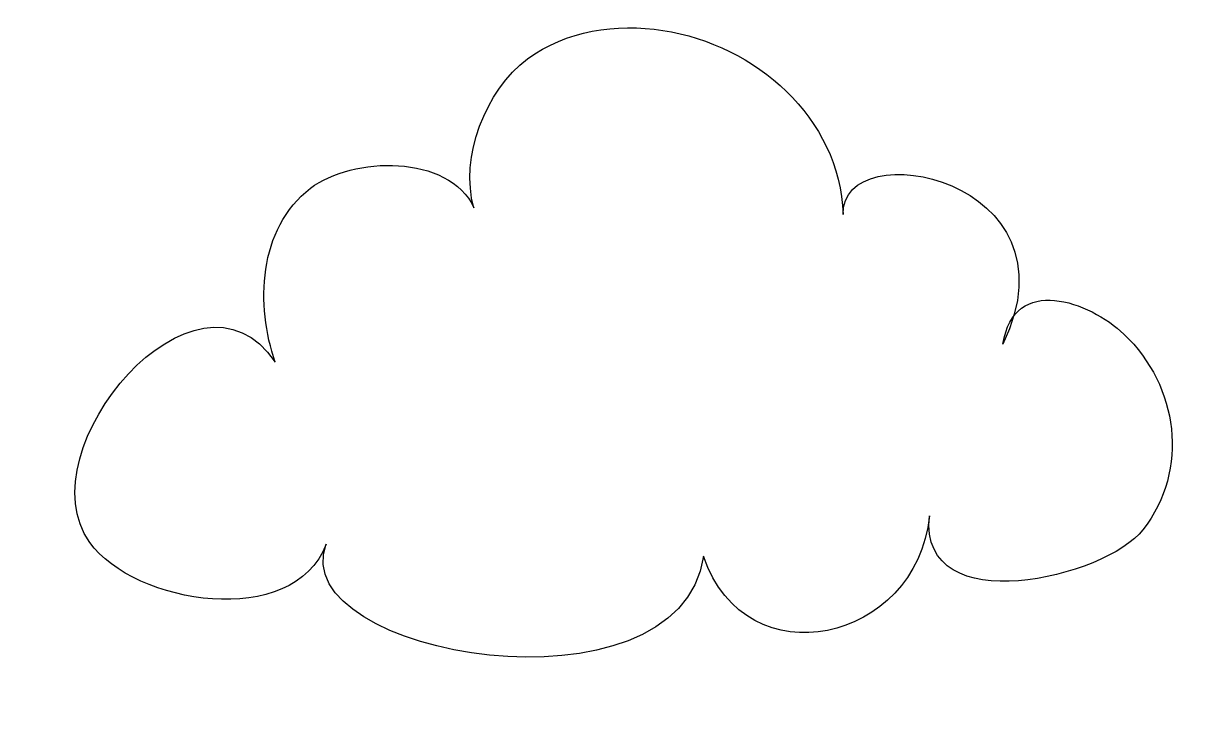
# Model space of a CAD drawing. Header units: centimetres. Extents: x -11.5 to 10.9, y -7.3 to 6.1.
import ezdxf

# ---------------------------------------------------------------- set-up
doc = ezdxf.new("R2010")
doc.units = ezdxf.units.CM
doc.header["$MEASUREMENT"] = 0
doc.layers.add('Camada 1', color=7, linetype='Continuous')

msp = doc.modelspace()

# ---------------------------------------------------------------- linework, layer by layer
at = {"layer": 'Camada 1'}
msp.add_open_spline([(-5.71855, -3.87546), (-6.53807, -6.03536), (1.05587, -7.32893), (1.53929, -4.10843), (1.53929, -4.10843), (2.34675, -6.51082), (5.63827, -5.77163), (5.88065, -3.3345), (5.88065, -3.3345), (5.67713, -5.39259), (9.28592, -4.5129), (9.98897, -3.60231), (9.98897, -3.60231), (10.88747, -2.43589), (10.67321, -0.84379), (9.62337, 0.15919), (9.62337, 0.15919), (8.96318, 0.79125), (7.50363, 1.32018), (7.29599, -0.03226), (7.29599, -0.03226), (8.832, 3.17883), (4.16253, 4.03857), (4.22418, 2.4598), (4.22418, 2.4598), (4.15319, 4.33046), (2.53693, 5.72183), (0.75589, 6.00035), (0.75589, 6.00035), (-0.14261, 6.13553), (-1.10405, 6.00035), (-1.84862, 5.44991), (-1.84862, 5.44991), (-2.65208, 4.85536), (-3.15825, 3.5525), (-2.8797, 2.58836), (-2.8797, 2.58836), (-3.36444, 3.63148), (-5.21774, 3.57793), (-6.0212, 2.96595), (-6.0212, 2.96595), (-7.03754, 2.19064), (-7.07504, 0.70159), (-6.70144, -0.3764), (-6.70144, -0.3764), (-8.20121, 1.85457), (-11.54623, -2.06229), (-10.26739, -3.84731), (-10.26739, -3.84731), (-9.41573, -5.03777), (-6.34791, -5.5332), (-5.71855, -3.87546)], degree=3, knots=[0, 0, 0, 0, 0.07142857, 0.07142857, 0.07142857, 0.07142857, 0.14285714, 0.14285714, 0.14285714, 0.14285714, 0.21428571, 0.21428571, 0.21428571, 0.21428571, 0.28571429, 0.28571429, 0.28571429, 0.28571429, 0.35714286, 0.35714286, 0.35714286, 0.35714286, 0.42857143, 0.42857143, 0.42857143, 0.42857143, 0.5, 0.5, 0.5, 0.5, 0.57142857, 0.57142857, 0.57142857, 0.57142857, 0.64285714, 0.64285714, 0.64285714, 0.64285714, 0.71428571, 0.71428571, 0.71428571, 0.71428571, 0.78571429, 0.78571429, 0.78571429, 0.78571429, 0.85714286, 0.85714286, 0.85714286, 0.85714286, 1, 1, 1, 1], dxfattribs=at)

doc.saveas('drawing.dxf')
